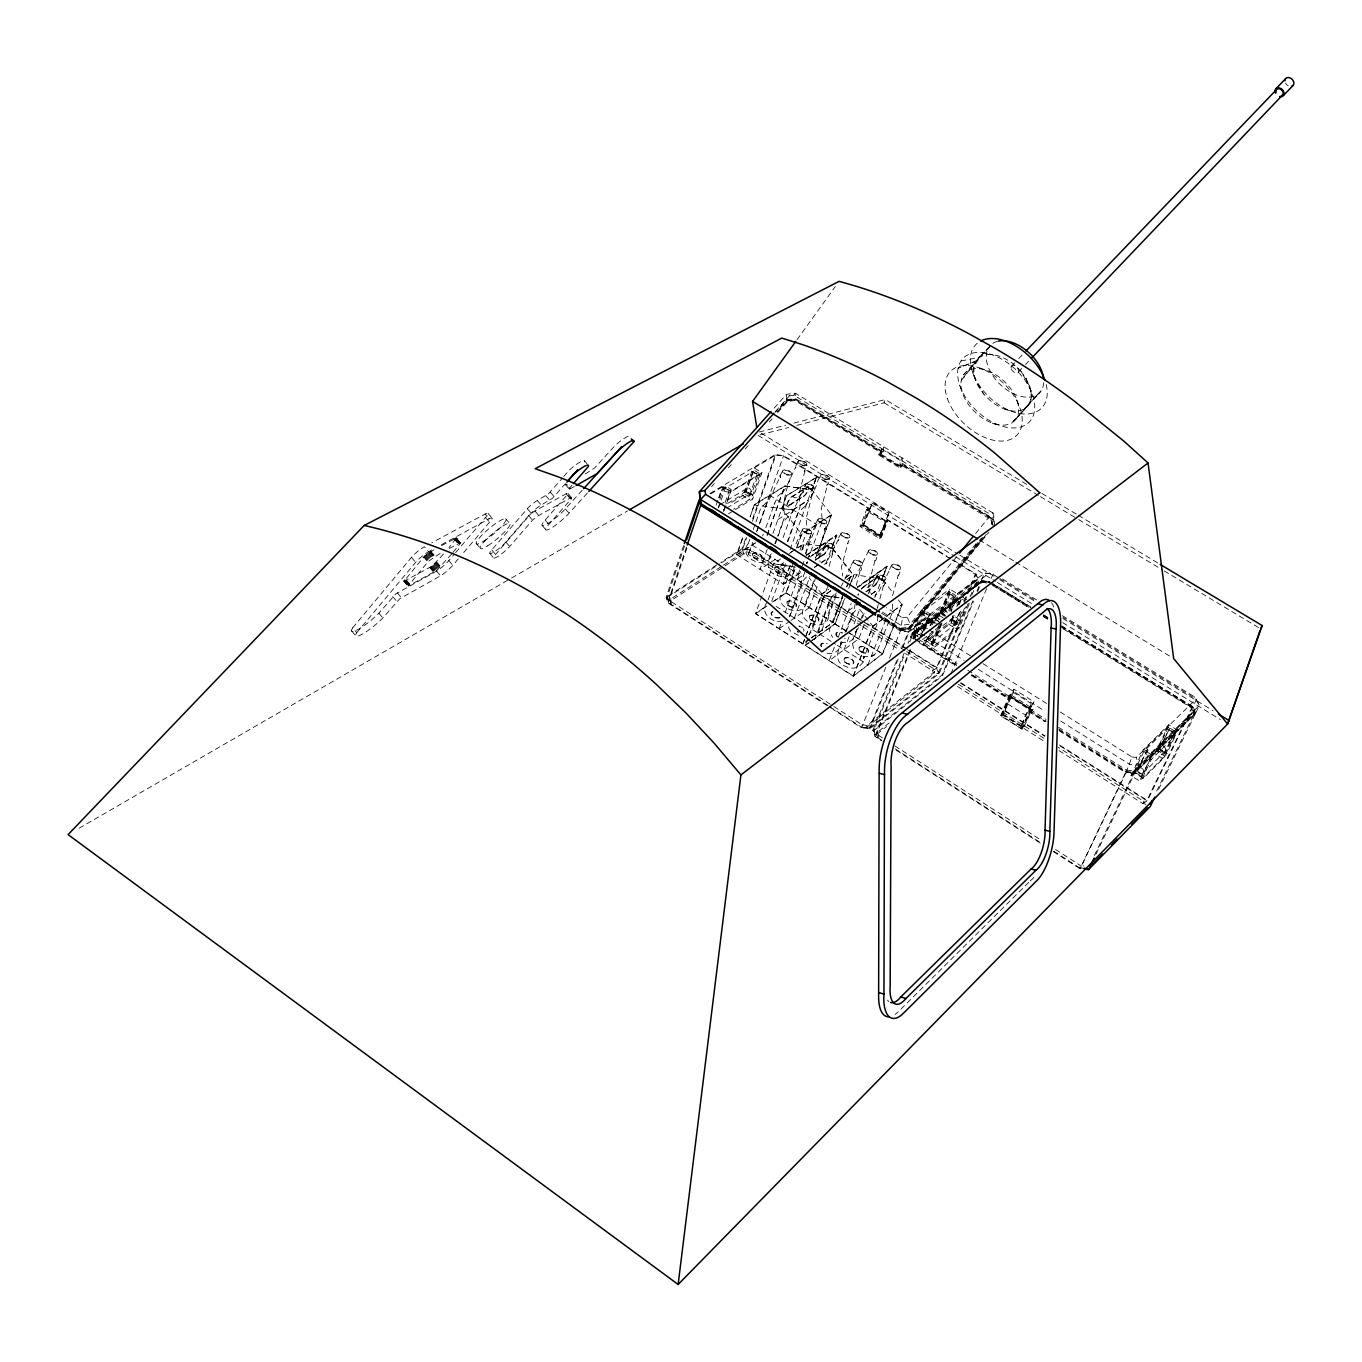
<?xml version="1.0" encoding="UTF-8"?>
<svg xmlns="http://www.w3.org/2000/svg" width="1362" height="1362" viewBox="0 0 1362 1362"><rect width="100%" height="100%" fill="white"/><g stroke="black" fill="none" stroke-linecap="round" stroke-linejoin="round"><path stroke-width="0.75" stroke-dasharray="5 3.75" d="M809.181 556.53L809.198 555.662L808.67 557.33L822.273 520.846L821.252 508.707L827.687 483.919L826.955 485.076M813.846 625.754L813.88 624.886L811.905 631.236L808.705 634.641M878.711 455.061L880.805 451.724L878.711 455.061L900.333 468.188L902.427 464.851L900.333 468.188M882.048 452.048L879.971 454.891L882.048 452.048L795.153 399.321L787.066 400.343L777.157 411.46M881.265 454.278L881.469 449.068L883.512 446.668L883.308 451.895L881.265 454.278L899.924 465.617L901.967 463.199L902.223 458.007L900.18 460.407L899.924 465.617M855.983 632.104L856.017 631.253C856.034 639.204 848.203 644.72 840.797 641.706M902.189 464.272L900.112 467.115L902.189 464.272L991.604 518.547L993.187 525.613M889.556 658.067L900.588 630.402L902.478 617.769L886.373 607.673M986.48 534.193L909.407 628.665L900.912 629.84L877.622 614.739M982.751 537.36L908.863 627.916L901.15 628.972L879.733 614.585M908.863 627.916L981.508 538.092M909.407 628.665L982.547 538.637M877.315 615.556L900.725 630.283L909.969 629.006L910.276 624.136L907.126 617.139L956.856 556.394M443.535 554.028L432.146 566.098L403.952 581.319L424.195 556.428L434.427 549.465M451.69 553.959L436.896 570.32L408.055 586.137L428.349 561.297L440.335 553.347M804.772 572.193L789.296 616.833M827.653 586.596L813.335 626.673M991.791 524.234L990.821 518.496L992.251 524.915M991.604 518.547L902.155 464.714M993.29 521.952L992.983 513.014L795.323 393.209L786.47 394.333L772.424 410.064M994.158 525.8L994.72 520.727L992.983 513.014L988.25 513.116L793.893 395.252L789.449 395.814L786.47 394.333L786.555 399.662L775.353 412.209M855.183 603.928L854.314 608.916L845.036 632.445M441.526 545.6L456.508 537.905L448.983 547.575M453.069 552.359L460.645 543.097L456.576 538.058M805.589 553.687L809.828 538.143L809.079 539.352M829.1 566.149L832.71 553.244M774.178 504.485L777.974 495.87L783.763 491.324L782.844 492.193L785.976 487.851L795.817 466.706L795.697 468.068M877.52 607.197L877.247 608.218L878.745 602.923M778.468 571.121L777.991 572.84L780.034 566.677L784.682 561.416M856.238 585.439L859.984 571.155M874.217 581.761L868.105 593.815M879.852 598.974L883.41 585.779M801.265 585.524L800.788 587.226L802.831 581.063L807.513 575.785M892.587 595.671L898.273 575.122M840.575 644.005L841.086 642.183C841.103 650.168 833.186 655.82 825.695 652.756M828.692 602.838L828.198 604.558L830.258 598.361L836.608 592.198M1060.232 712.003L1132.026 757L1126.187 772.101L1058.308 729.606M814.493 639.799L828.743 602.77M838.379 539.539L826.155 563.255L827.006 562.387L824.453 564.532M863.304 525.357L872.565 502.493L889.046 512.623L885.811 522.599L879.682 535.487L863.304 525.357L872.565 502.493M815.463 525.289L805.572 545.787L801.775 550.316M794.131 566.575C793.688 575.939 783.235 578.952 776 574.815C765.444 571.699 767.027 559.952 771.931 552.597M683.622 545.583L666.12 597.203L667.601 602.668L831.314 708.308M828.011 705.516L668.402 602.532L667.039 597.526L684.541 545.924M686.516 547.013L667.601 602.668L670.921 604.268L670.836 598.871L721.758 566.251M668.402 602.532L687.316 546.894M670.836 598.871L670.921 604.268M716.191 505.064L718.063 499.633M718.676 497.811L721.179 490.558L751.432 472.478L760.098 474.334L752.777 495.121L749.253 499.65L733.505 509.286M719.119 497.981L723.035 486.557L730.798 491.41L761.92 472.699L754.259 467.949L745.065 494.253L729.47 503.736M719.953 499.275L724.022 487.443L725.963 486.285L731.122 489.52L725.963 503.974M718.489 507.958L720.532 502.05M721.213 500.075L725.963 486.285M725.112 502.493L729.198 490.678L731.122 489.52M804.976 470.707L798.915 494.866L799.988 507.022L787.287 541.582M723.307 511.618L725.674 505.268M724.209 510.444L730.798 491.41M744.401 492.533L751.892 471.099L753.765 469.992L758.872 473.142L751.347 494.559L749.475 495.7L744.401 492.533L746.274 491.41L753.765 469.992M749.475 495.7L757 474.265L758.872 473.142M735.395 509.575L752.658 499.003L761.92 472.699M754.293 504.757L750.139 516.896L754.293 504.757L784.699 485.996L811.939 489.758L831.433 514.819L815.31 558.062M745.576 538.739L742.035 548.767L720.838 562.285M752.675 518.684L775.387 454.499L783.576 455.64L869.467 508.503L863.219 524.864L861.516 526.004L879.648 537.224L881.35 536.066L887.683 519.705L947.169 556.326M721.451 562.778L742.528 549.329L746.785 537.292M752.471 521.254L775.897 455.061L783.405 456.1L868.309 508.349L861.516 526.004M861.891 623.353L749.185 552.206L744.588 551.627L743.805 553.84L670.07 601.153L666.12 597.203L719.085 563.408M749.832 539.216L747.772 544.987L748.385 543.336C735.855 558.471 769.326 571.938 771.913 553.432M753.254 529.563L755.297 523.774M755.995 521.85L760.745 508.094L769.394 499.36L780.426 476.104L780.29 477.483M749.185 552.206L748.402 554.419L861.039 625.567M862.895 621.549L749.9 550.231L752.76 542.229M756.489 531.742L758.634 525.732M759.162 524.2L783.576 455.64M752.113 545.089L798.438 574.066M757.119 531.044L769.802 495.41M780.477 477.858L780 475.951M780.154 475.508L782.792 470.639M762.652 535.862L763.265 534.176M765.853 527.758L774.757 502.867M767.044 535.198L784.699 485.996M767.215 535.3L784.989 486.047L812.092 489.945L816.519 477.211L786.249 495.87L781.669 508.588L793.297 510.018M750.07 549.771L748.402 554.419L743.805 553.84L742.035 548.767L750.07 549.771L865.193 622.4M779.915 476.206L780.256 475.253M791.305 474.351A4.665 2.401 19.7 0 1 783.746 473.346A4.665 2.401 19.7 0 1 786.112 469.822A4.665 2.401 19.7 0 1 791.305 474.351C789.041 483.152 784.767 491.597 783.644 507.549L783.473 506.272L784.784 516.675L777.634 536.1M798.2 461.292L795.323 466.808L795.902 468.426M767.181 549.414L759.945 569.503L778.468 557.211M772.918 533.478L786.419 495.989M774.842 543.796L776.936 538.024M775.404 543.796L777.481 538.024M778.179 536.083L783.116 522.055L793.059 511.363L803.052 490.099L803.376 492.278L802.558 490.201L805.47 484.651M806.627 464.97A4.631 2.349 19.9 0 1 799.153 463.948A4.631 2.349 19.9 0 1 801.452 460.475A4.631 2.349 19.9 0 1 806.627 464.97L804.448 471.201M809.607 639.016L802.848 643.988L755.518 613.683L773.582 563.579L780.426 559.067M783.065 537.615L793.11 509.899L781.669 508.588M787.883 541.565L798.404 512.316L806.032 505.132L805.129 506.017C810.322 499.258 817.949 483.748 817.796 480.65L820.707 475.134M766.755 602.668C758.974 613.666 773.803 624.205 784.137 621.157M768.015 600.046L778.587 571.104M790.028 549.618L816.349 477.109L812.092 489.945M771.743 601.153L785.533 563.459M813.999 488.379A4.682 2.418 20.1 0 1 806.44 487.358A4.682 2.418 20.1 0 1 808.756 483.799A4.682 2.418 20.1 0 1 813.999 488.379L812.893 493.912L811.429 494.832M802.661 529.239L799.715 534.823L800.311 536.56M789.739 566.217L783.167 584.128L801.741 571.853L783.167 584.128L790.777 564.26M797.059 546.298L801.452 534.364L831.433 514.819M796.447 548.222L801.741 534.398L831.331 514.887M793.382 562.71L782.792 591.483C769.768 607.537 806.406 620.817 806.525 599.927L805.981 601.663L813.863 580.604M799.971 550.095L807.206 530.669L806.134 518.445L812.535 493.504L811.786 494.661M772.458 602.055L785.891 592.913L795.408 567.12L773.633 563.766L778.894 560.31M801.946 549.38L804.312 543.591L832.046 547.558L851.931 573.232L846.653 587.005L851.744 573.113L831.705 547.592L836.83 535.181L806.236 555.083M794.965 569.129L786.249 592.776L770.96 603.315M802.235 549.414L804.414 543.506L794.216 550.231M829.169 478.828A4.648 2.366 20.2 0 1 821.695 477.824A4.648 2.366 20.2 0 1 823.942 474.299A4.648 2.366 20.2 0 1 829.169 478.828L828.045 484.327L826.598 485.23M811.309 533.019A4.75 2.503 20.2 0 1 803.648 532.048A4.75 2.503 20.2 0 1 805.998 528.32A4.75 2.503 20.2 0 1 811.309 533.019L810.186 538.569L808.705 539.556M818.136 519.194L815.515 523.774L815.583 526.038M798.2 574.134L799.732 569.997M805.589 554.164L816.57 524.489M802.184 565.996L804.21 560.531M779.132 628.835L782.163 620.68M785.108 612.696L800.362 571.546M789.858 616.339L801.35 585.473M826.717 522.94A4.699 2.469 20.4 0 1 819.124 521.969A4.699 2.469 20.4 0 1 821.422 518.292A4.699 2.469 20.4 0 1 826.717 522.94L825.576 528.456L824.112 529.426M815.48 558.165L831.62 514.921M794.421 618.025L809.964 576.398M825.764 543.642L823.023 548.494L823.397 550.997M815.991 576.926L805.197 605.681C792.139 621.77 828.879 635.135 828.998 614.143L828.471 615.913L836.506 594.853M796.702 425.387L884.074 402.794L885.283 399.543L1029.127 485.808M806.423 555.202L836.66 535.062L825.678 564.26M809.317 607.758L818.273 583.957M831.927 547.626L836.66 535.062M809.42 607.69L791.05 620.391M834.463 547.456A4.767 2.52 20.6 0 1 826.785 546.485A4.767 2.52 20.6 0 1 829.083 542.706A4.767 2.52 20.6 0 1 834.463 547.456L832.182 553.789M841.069 533.444L838.328 538.262L838.498 540.305M802.797 643.903L804.976 638.148M805.691 636.224L821.644 594.053L828.454 589.303M802.848 643.988L821.933 594.087L828.641 589.423M882.491 653.76L853.157 676.131L805.197 645.418L824.18 595.5L842.465 598.361M849.684 537.207A4.716 2.486 20.7 0 1 842.108 536.253A4.716 2.486 20.7 0 1 844.338 532.525A4.716 2.486 20.7 0 1 849.684 537.207C850.092 538.348 846.687 545.702 847.947 542.961L841.478 567.103L842.789 576.109M817.915 633.194L833.067 593.389M950.336 558.846L887.973 520.454L881.367 537.513L879.665 538.671L860.086 526.566L866.59 509.49L868.309 508.349M836.217 592.93L820.162 634.42L835.587 644.226M853.565 560.991L850.773 565.843L851.199 568.363M843.163 594.019L829.662 628.869L829.662 632.598L832.795 637.45M842.686 596.743L832.812 622.502L785.891 592.913M811.463 637.927L833.067 622.451L842.874 596.845M810.135 641.621L834.872 623.966L844.014 600.165M850.058 584.417L853.855 574.577L882.389 579.054L886.866 566.269L857.345 587.124L887.054 566.388L882.133 578.935L893.489 593.44M835.059 624.085L844.951 598.31M848.73 588.469L854.144 574.611L845.819 580.416L853.855 574.577M862.299 564.804A4.784 2.537 21 0 1 854.638 563.868A4.784 2.537 21 0 1 856.868 560.02A4.784 2.537 21 0 1 862.299 564.804L861.09 570.355L859.643 571.376M868.667 550.588L855.694 577.147L851.727 581.625M834.361 647.188L829.117 660.774L858.792 638.744M838.073 637.62L851.216 603.57M879.682 535.487L889.046 512.623M879.648 537.224L885.981 520.863L887.683 519.705M879.665 538.671L886.27 521.612L887.973 520.454M842.108 642.387C837.221 650.168 833.714 662.715 845.649 666.341C853.412 671.006 864.172 666.41 864.019 656.756L863.525 658.595L877.503 623.541L877.809 614.654M846.585 630.827L853.378 612.934L858.094 607.622M877.332 554.368A4.733 2.503 21.1 0 1 869.739 553.432A4.733 2.503 21.1 0 1 871.918 549.635A4.733 2.503 21.1 0 1 877.332 554.368L876.106 559.884L874.693 560.872M844.065 649.623L849.462 635.765M854.076 623.881L859.473 610.023M876.992 575.598L874.166 580.45L874.608 582.987M855.523 633.041L857.004 629.21M860.733 619.659L863.729 611.998M858.588 627.576C847.522 641.604 852.016 660.434 872.599 655.939M862.333 617.99L866.062 608.422M1007.437 703.745L1002.96 715.186L1013.72 691.555L1007.437 703.745L1025.501 715.118L1020.955 726.542L1031.834 702.928L1025.501 715.118M871.254 594.19L877.86 589.457L886.866 566.269M864.07 625.056L858.724 638.914M874.864 597.509L877.758 589.525M885.76 579.429A4.784 2.554 21.4 0 1 878.098 578.51A4.784 2.554 21.4 0 1 880.261 574.611A4.784 2.554 21.4 0 1 885.76 579.429L884.517 584.979L883.07 586.018M891.923 565.026C890.697 565.945 887.939 573.691 889.352 570.44L878.745 591.568L874.71 596.011M853.157 676.131L872.838 626.197L858.809 608.235M808.466 642.813L805.129 645.213L853.412 676.08L873.025 626.316L902.002 604.694M900.605 568.822A4.75 2.52 21.5 0 1 893.029 567.903A4.75 2.52 21.5 0 1 895.157 564.072A4.75 2.52 21.5 0 1 900.605 568.822L899.363 574.338L897.95 575.343M867.866 664.979L887.547 615.352M898.307 599.91L902.104 604.609L882.423 653.947L848.509 632.615M853.412 676.08L882.678 653.879L902.291 604.728M968.229 603.366L939.303 673.356L870.046 728.653L861.567 727.819L862.333 724.924L867.168 725.401L934.69 671.704L933.464 668.538L906.632 651.598M885.811 667.21L861.567 727.819L833.101 709.449M867.168 725.401L866.249 727.666L861.414 727.189M829.373 706.503L861.72 727.257L869.484 728.023L897.592 658.391M901.491 648.704L908.522 631.304L929.412 615.488L921.24 610.363L908.045 643.392M898.171 659.021L870.046 728.653L866.249 727.666L933.77 673.918L934.69 671.704M902.853 647.41L909.101 631.934L978.325 579.497L976.009 574.066L948.973 557.433M904.13 653.079L872.821 730.458L874.898 736.433L882.048 741.03M881.503 740.145L875.664 736.263L873.757 730.781L905.083 653.419M909.782 641.808L921.699 612.338L949.28 591.619L956.175 599.484L951.016 611.964M915.128 637.671L914.447 633.024L982.785 581.029L989.595 581.88M925.241 610.959L916.49 632.53L921.904 635.935L930.689 614.364L925.241 610.959L923.487 612.287L914.736 633.875L917.443 635.577M910.276 649.265L874.898 736.433L877.928 737.846L878.848 735.582L877.656 732.16L889.131 722.933M875.664 736.263L911.042 649.129M877.656 732.16L876.736 734.424L877.928 737.846M920.15 637.28L928.935 615.692L930.689 614.364M922.483 632.53L929.412 615.488M925.019 629.363L928.697 620.34L956.175 599.484M930.059 625.72L931.523 622.111L958.95 601.204L966.373 602.923M969.369 603.57L959.257 627.882L931.08 649.844L922.942 644.72L925.258 639.05M930.672 625.788L933.77 618.212L941.993 623.336L931.08 649.844M941.023 623.047L932.97 642.643L931.233 644.005L925.802 640.583L927.403 636.667M932.221 624.886L934.621 619.012L938.724 621.566M925.802 640.583L929.156 635.322M933.974 623.558L936.375 617.667L939.099 619.387M913.749 638.948L910.497 636.905L938.98 615.232L949.706 589.031L957.758 594.036L977.405 579.173L975.294 574.202L952.123 559.935M989.408 582.085L981.917 581.148L913.187 633.415L914.345 634.539L936.767 617.446L940.802 612.321L949.28 591.619M950.608 592.232L948.905 593.509L940.155 614.858L941.857 613.564L950.608 592.232L955.988 595.552L949.603 611.078M931.233 644.005L940.086 622.417M940.921 624.341L932.306 645.282L933.923 646.082L956.124 628.801L959.631 624.051L951.595 619.046L953.059 615.471M948.701 610.431L954.285 596.845L955.988 595.552M950.829 610.874L957.758 594.036M956.737 606.567L958.95 601.204M964.585 607.963L958.133 623.473L956.447 624.783L951.085 621.447L953.485 615.624M957.503 605.92L961.606 598.803L965.198 601.034M922.942 644.72L951.238 622.877L954.319 615.403M958.967 604.183L962.066 596.692L966.918 599.706M951.085 621.447L954.387 616.254M959.188 604.626L961.606 598.803M933.464 668.538L932.544 670.734L933.77 673.918L939.303 673.356L937.158 667.806L866.998 623.541M869.484 728.023L938.401 673.032L936.443 667.942L959.904 611.3M963.956 601.544L975.294 574.202M960.636 611.18L937.158 667.806L932.544 670.734L905.73 653.794M964.688 601.408L976.009 574.066M956.447 624.783L962.883 609.274M938.401 673.032L966.033 606.55M970.084 596.777L977.405 579.173M971.821 595.143L978.325 579.497M972.928 600.761L941.993 675.041L872.821 730.458L876.736 734.424L886.577 726.508M976.997 590.972L981.083 581.199L989.238 582.204M927.403 628.784L923.811 626.52L917.596 631.219L914.464 638.931L912.217 633.075L981.338 580.57L984.454 573.113L993.562 573.453L989.51 581.574L1030.915 607.043M942.538 675.637L973.507 601.34M977.576 591.568L981.917 581.148M913.885 634.42L982.785 581.029M950.812 673.969L986.684 588.571M1010.144 694.399L1007.846 697.225L1010.144 694.399L1033.349 708.972L1031.068 711.832L1033.349 708.972M1000.559 715.646L1008.493 697.429L1010.195 695.999L1031.8 709.585L1023.73 727.768L1022.062 729.232L1000.559 715.646L1002.245 714.199L1010.195 695.999M1001.223 715.799L1008.578 698.961L1010.263 697.514L1030.285 710.113L1022.828 726.916L1021.159 728.381L1001.223 715.799L1002.926 714.335L1010.263 697.514M971.464 674.786L1008.867 698.297L1013.907 689.189L1033.979 701.788L1028.906 710.913L1045.863 721.775M1008.867 698.297L1013.907 689.189M1021.159 728.381L1030.285 710.113M1028.906 710.913L1033.979 701.788M1022.062 729.232L1031.8 709.585M1028.446 405.059L1011.813 422.935A34.442 21.213 43.7 0 0 994.975 374.261A34.442 21.213 43.7 0 0 962.611 393.38A34.442 21.213 43.7 0 0 1011.813 422.935L1028.446 405.059L1030.796 399.815L1031.187 393.295L1029.604 386.144L1021.04 371.503A34.288 21.315 43.8 0 0 980.163 357.082L960.976 360.998M795.97 543.864L800.209 534.704L800.107 536.151M818.971 558.267L823.278 549.107L823.193 550.571M1061.832 626.656L1192.618 707.372L1195.564 713.33L1134.478 773.582L1125.88 772.765L1080.168 868.888L1079.504 867.9L1080.577 865.653L1083.794 865.909M1133.831 770.858L1133.184 772.237L1194.338 711.304L1133.831 770.858L1126.663 770.16L1080.253 868.258L1053.558 851.046M1131.039 775.642L1143.62 749.287L1168.783 724.754L1177.313 730.049L1164.731 756.08L1139.636 781.056L1131.039 775.642L1194.627 712.99L1191.92 707.542L1061.56 627.303M1134.018 772.033L1143.961 751.211L1168.341 727.41L1175.491 735.548L1166.928 753.271L1163.012 758.702L1143.246 778.4L1134.018 772.033L1143.246 778.4M1094.401 855.438L1134.137 772.254L1194.934 712.36L1191.886 706.35L1061.832 626.333M1095.95 854.212L1134.478 773.582M1126.187 772.101L1134.801 772.935L1138.445 765.291L1199.479 705.278L1194.133 696.595L1062.224 615.607M1147.383 749.662L1135.567 772.629L1141.305 776.238L1142.871 774.689L1137.134 771.096L1147.383 749.662L1153.154 753.271L1139.636 781.056M1141.305 776.238L1153.154 753.271M1142.633 777.447L1151.248 759.519L1175.491 735.548M1168.783 724.754L1156.27 750.785L1164.731 756.08M1163.012 758.702L1154.533 753.407L1158.449 747.976L1168.341 727.41M1158.126 750.803L1169.839 728.125L1175.525 731.649L1165.293 752.845L1163.778 754.327L1158.126 750.803L1169.839 728.125M1163.778 754.327L1174.027 733.131L1168.341 729.589M1059.057 750.649L1142.871 803.597L1143.927 801.418L1058.274 747.346M1193.691 712.649L1191.222 707.695L1191.886 706.35M1192.227 706.895L1146.787 800.686L1059.074 745.337M1142.871 803.597L1147.468 800.498L1192.618 707.372M1134.665 773.003L1195.87 712.684L1192.925 706.742L1196.517 699.336L1062.99 617.344M1156.713 790.999L1194.934 712.36M1158.551 789.432L1195.564 713.33M1195.87 712.684L1199.479 705.278L1194.133 696.595M841.375 586.103L843.01 582.851M844.815 579.225L851.029 566.439L850.961 567.92M806.389 563.34L807.291 561.859A5.72 1.737 -57.9 0 0 806.798 563.919M793.893 395.252L795.323 393.209L795.391 398.538L883.308 451.895M797.042 339.683L835.332 286.514M933.923 646.082L924.151 640.157L925.802 640.974L948.088 623.779L951.595 619.046M727.597 503.429L741.643 494.9L745.184 490.388L752.777 495.121M975.958 543.71L910.276 624.136L900.997 625.413L881.316 613.036M909.969 629.006L988.812 532.355M975.669 533.41L989.118 516.981L988.25 513.116M458.262 558.914L452.814 565.298A13.109 2.366 -39.7 0 1 440.607 575.803L399.832 598.684L382.875 617.956A21.094 3.848 -39.3 0 1 362.547 633.977A21.094 3.848 -39.3 0 1 356.776 632.649L352.69 627.831L411.46 557.398A11.798 2.264 -39.5 0 1 424.399 546.758L428.604 551.695L434.12 548.699M356.776 632.649L415.665 562.336A11.798 2.23 -39.6 0 1 428.604 551.695M352.69 627.831A21.094 3.882 -39.3 0 0 358.512 629.193A21.094 3.882 -39.3 0 0 378.857 613.206L395.763 593.9L436.606 571.104A13.109 2.401 -39.6 0 0 448.813 560.616L454.244 554.215M455.606 552.614L485.485 517.475A10.164 1.907 -39.9 0 0 485.127 514.019L431.771 542.791M463.693 552.529L489.554 522.225A10.164 1.873 -39.9 0 0 489.213 518.803L485.127 514.019M587.362 493.027L569.078 513.185A17.331 2.928 -40.2 0 1 550.333 528.592A17.331 2.928 -40.2 0 1 548.886 524.438L571.206 498.969L567.426 494.559A6.725 1.175 -40.2 0 0 566.115 493.793L534.925 510.988A8.342 1.481 -40.1 0 0 528.643 515.67L505.847 542.042A11.662 2.043 -39.9 0 1 493.129 552.512A11.662 2.043 -39.9 0 1 491.75 549.907L527.315 508.724A9.245 1.651 -40.1 0 1 537.326 500.501L548.597 493.742L562.404 478.079M571.206 498.969A6.725 1.158 -40.3 0 0 569.929 498.22L538.79 515.483A8.342 1.464 -40.1 0 0 532.508 520.165L509.66 546.502A11.679 2.026 -39.9 0 1 496.96 556.99A11.679 2.026 -39.9 0 1 495.598 554.402L531.231 513.27A9.245 1.634 -40.1 0 1 541.242 505.047L552.478 498.271L564.958 484.174M563.749 476.513L569.163 470.282A15.033 2.707 -40.3 0 1 580.638 461.735A15.033 2.707 -40.3 0 1 584.383 462.058M574.219 486.592L570.491 488.635L566.626 484.157A5.09 0.902 -40.3 0 1 565.502 483.782L569.367 488.26L572.057 485.178M582.221 490.235L565.366 508.877A17.331 2.962 -40.2 0 1 546.622 524.268A17.331 2.962 -40.2 0 1 545.14 520.08L567.426 494.559M871.765 656.348L875.868 653.471L878.252 648.363L892.297 612.628L892.587 603.843M1015.899 419.19L1040.891 391.098L1024.343 408.872L1028.446 405.11M775.37 411.579L789.449 395.814M777.157 411.903L787.559 400.53L794.914 399.594L882.031 452.49M711.543 486.745L714.352 483.595M728.432 467.796L731.258 464.646M745.337 448.864L748.147 445.697M769.275 422.016L772.084 418.849M777.719 412.55L787.577 401.484L794.931 400.547L880.754 452.661M963.445 374.908L991.434 344.79L976.196 361.049L974.017 366.361L973.762 372.83L975.447 380.015L983.977 394.333M1024.343 408.872L1040.891 391.098M875.017 560.667L868.973 582.97L869.245 581.983L868.803 587.328L868.564 585.966L870.131 593.236M1018.299 372.081L1024.156 365.952M1025.603 364.42L1028.531 361.356M1011.37 366.225L1017.227 360.113M1018.691 358.581L1023.083 354.001M824.47 529.222L825.219 528.03L818.715 552.87L820.06 561.876M1143.127 773.224L1165.055 751.449M1028.753 882.355L898.052 1011.966A40.911 16.531 -73.6 0 1 895.038 1014.469M1132.026 757L1136.334 757.425L1195.615 699.557M1029.842 711.696L1031.511 710.232M1030.268 880.856L1032.26 879.12A37.2 13.978 -75.3 0 0 1034.797 876.192M1008.203 698.093L1009.906 696.646L1046.016 719.442M873.757 730.781L939.269 678.259M932.629 641.842A3.32 2.639 52.4 0 0 931.863 636.514A3.32 2.639 52.4 0 0 927.931 638.88A3.32 2.639 52.4 0 0 932.629 641.842L957.316 622.706A3.269 2.622 52.3 0 0 956.567 617.463A3.269 2.622 52.3 0 0 952.668 619.812A3.269 2.622 52.3 0 0 957.316 622.706M922.449 639.629L933.617 631.049M935.217 629.823L940.001 626.128M928.986 636.309L953.706 617.275M981.083 581.199L911.961 633.722L914.191 639.595M924.73 635.713L917.596 631.219L915.332 625.379L922.67 623.609L989.459 572.942M915.332 625.379L984.454 573.113L992.626 574.134L998.04 577.454M921.24 610.363L949.706 589.031M872.719 626.282L902.104 604.609M805.248 645.52L835.229 623.83M848.424 610.789L855.047 606.056M871.442 594.309L877.945 589.644M811.275 637.808L832.88 622.332M809.794 639.136L803.103 643.937L755.45 613.479L765.716 606.516M865.96 591.755L873.961 585.796A5.703 1.6 -58 0 0 878.524 579.31A5.703 1.6 -58 0 0 877.468 576.824L862.708 587.277A5.754 1.634 -57.9 0 0 861.039 588.895M866.13 591.874L874.336 586.035A5.703 1.6 -58 0 0 878.899 579.548A5.703 1.6 -58 0 0 877.843 577.045L877.468 576.824M861.414 589.133A5.754 1.634 -57.9 0 1 863.082 587.516L877.656 576.943A5.703 1.6 -58 0 1 878.711 579.429A5.703 1.6 -58 0 1 874.149 585.915M857.719 587.362L887.224 566.507M779.081 628.733L789.347 621.566M830.684 590.716L824.18 595.5M830.871 590.836L824.061 595.586L842.346 598.446M845.053 577.76L851.744 573.113M845.24 577.88L851.931 573.232M755.569 613.768L767.538 605.63M814.408 567.222L819.396 563.851M821.065 562.727L827.824 558.148M797.672 578.782L804.448 574.202M814.595 567.341L819.583 563.97M821.235 562.846L827.892 558.335M815.225 559.969L823.618 554.317A5.669 1.702 -58 0 0 828.181 547.899A5.669 1.702 -58 0 0 826.989 545.328L811.871 555.424A5.72 1.737 -57.9 0 0 810.169 557.024M823.806 554.436L815.395 560.071L823.976 554.538A5.669 1.702 -58 0 0 828.539 548.12A5.669 1.702 -58 0 0 827.347 545.549L826.989 545.328M860.086 526.566L861.788 525.409L881.367 537.513M827.16 545.447L812.058 555.543A5.72 1.737 -57.9 0 0 810.356 557.126M827.347 545.549L811.871 555.424M806.61 555.304L836.83 535.181M869.467 508.503L867.747 509.643L885.981 520.863M790.675 552.325L795.714 549.005M797.4 547.899L804.312 543.591M789.177 553.551L792.531 551.338M723.528 565.128L744.588 551.627M667.039 597.526L719.698 563.902M755.28 542.842L736.757 554.777L743.039 536.645L736.825 554.879L755.45 542.944M792.939 509.797L807.955 500.263M777.94 519.535L808.024 500.45M788.632 505.591L803.682 496.108A5.584 1.788 -58.3 0 0 808.177 489.826A5.584 1.771 -58.3 0 0 807.138 487.255L791.901 496.551A5.635 1.805 -58.1 0 0 787.338 502.918A5.635 1.805 -58.1 0 0 788.632 505.591L803.682 496.108M788.819 505.711L803.852 496.228A5.584 1.771 -58.3 0 0 808.364 489.945A5.584 1.788 -58.3 0 0 806.951 487.136L792.258 496.789A5.635 1.805 -58.1 0 0 787.713 503.14A5.635 1.805 -58.1 0 0 788.99 505.813M816.706 477.33L786.249 495.87M784.989 486.047L754.361 504.944L781.839 508.69L801.741 534.398M728.483 513.814L733.658 510.648M726.746 508.077L750.326 493.691M719.562 504.91L746.836 488.396M449.188 548.494L460.594 542.689M760.098 474.334L729.93 492.482L721.179 490.558M710.045 493.419L775.387 454.499M710.658 493.946L723.035 486.557M754.259 467.949L775.897 455.061M79.132 828.232L509.711 579.105M511.55 578.033L627.473 510.971M585.285 473.959L594.581 468.034L615.232 445.391A15.033 2.639 -40.5 0 1 629.993 437.423M441.458 544.715L489.213 518.803M873.638 655.394L874.591 654.918M832.71 553.602L831.824 553.993M804.959 471.014L804.074 471.371M760.132 434.853L788.581 427.498M759.281 431.992L785.704 425.199M793.825 423.105L885.283 399.543M901.201 628.086L908.914 627.031M900.946 629.414L909.424 628.257M902.478 617.769L907.126 617.139M786.555 399.662L795.391 398.538M1079.504 867.9L1084.322 868.292M1126.016 771.539L1134.137 772.254M1125.948 772.152L1133.831 772.918M900.588 630.402L908.522 631.304M909.101 631.934L900.452 630.947L877.06 616.22M742.528 549.329L749.9 550.231M981.338 580.57L987.467 581.319M985.39 582.255L981.644 581.795L912.915 634.062L914.975 639.442L957.214 665.814M982.223 582.391L989.033 583.225M791.714 566.422L773.582 563.579M982.496 352.571L992.353 354.699M931.523 622.111L939.031 623.881M992.285 423.207L999.316 425.267M1004.816 409.247L1011.762 411.375M979.704 368.046L986.973 370.447M798.455 635.373L790.437 631.1L787.066 624.222M1041.862 493.453L1076.457 514.189M1078.278 515.279L1160.22 564.43M884.074 402.794L1038.678 495.581M1040.5 496.687L1076.882 518.513M1078.704 519.603L1162.365 569.827M1164.187 570.916L1260.599 628.784M881.469 449.068L900.18 460.407M901.967 463.199L992.438 518.105M902.376 465.787L990.719 519.416M879.988 454.448L900.129 466.672M878.745 454.108L900.384 467.251M979.465 539.965L1013.958 561.042M1015.763 562.148L1171.865 657.471M1002.585 578.986L1036.925 600.08M999.844 578.561L1035.92 600.727M761.086 433.116L958.133 554.147M959.938 555.253L997.903 578.578M999.708 579.684L1035.852 601.885M1062.973 618.552L1213.014 710.709M871.85 502.97L888.33 513.099M758.106 435.38L953.894 555.747M955.698 556.854L995.588 581.387M997.393 582.493L1033.656 604.779M1062.649 622.621L1220.369 719.579M1043.513 614.807L1048.91 618.127M1061.509 625.873L1192.925 706.742M993.204 584.094L1029.332 606.328M1043.769 615.215L1049.2 618.552M992.83 584.417L1030.625 607.69M1043.241 615.437L1049.166 618.859M989.135 582.715L1028.974 607.231M1043.445 616.152L1048.876 619.489M992.643 585.456L1028.753 607.673M1043.19 616.56L1048.604 619.897M1063.041 628.784L1191.222 707.695M866.59 509.49L886.27 521.612M869.399 512.487L885.811 522.599M864.019 524.881L880.38 534.994M863.219 524.864L881.35 536.066M793.433 496.057L793.076 495.819A16.003 5.142 -58.3 0 0 805.981 487.971M751.892 471.099L757 474.265M948.905 593.509L954.285 596.845M769.632 495.291L816.757 524.608M940.802 612.321L945.62 615.318M1158.449 747.976L1166.928 753.271M746.274 491.41L751.347 494.559M952.787 620.136L958.133 623.473M941.857 613.564L947.203 616.884M1159.624 749.321L1165.293 752.845M745.065 494.253L752.658 499.003M938.98 615.232L945.364 619.216M951.238 622.877L959.257 627.882M741.643 494.9L749.253 499.65M948.088 623.779L956.124 628.801M936.767 617.446L939.984 619.455M1143.62 749.287L1152.303 754.718M724.022 487.443L729.198 490.678M923.487 612.287L928.935 615.692M1145.834 751.194L1151.605 754.803M929.19 629.908L970.476 655.769M983.041 663.652L1047.667 704.137M926.518 636.837L964.007 660.366M978.291 669.338L1044.722 711.032M1060.675 721.043L1129.83 764.457L1138.445 765.291L1136.334 757.425M1013.022 692.168L1031.136 703.541M927.556 639.238L932.97 642.643M882.389 612.1L887.735 615.454M918.09 636.36L913.221 633.296L915.247 638.778M914.345 634.539L917.579 636.582M1009.548 695.795L1032.736 710.368M1010.553 696.867L1030.574 709.449M918.09 639.016L957.077 663.532M967.701 670.206L1008.459 695.829M1058.563 727.342L1126.663 770.16M877.894 614.347L901.15 628.972M877.605 615.164L900.912 629.84M915.758 639.306L956.482 664.911M972.434 674.939L1008.493 697.429M1030.132 711.032L1046.152 721.111M1058.614 728.959L1126.255 771.505M919.537 642.949L955.154 665.354M971.174 675.433L1008.578 698.961M1028.616 711.56L1044.824 721.775M1059.227 730.832L1125.88 772.765M821.933 594.087L809.096 577.777M960.772 682.702L1045.148 735.94M1059.5 744.997L1147.468 800.498M864.7 622.672L905.951 648.704M907.739 649.844L936.443 667.942M960.636 683.213L1044.756 736.297M863.695 624.494L904.828 650.474M958.337 684.252L1045.778 739.447M1003.658 714.573L1021.653 725.929M1002.245 714.199L1023.73 727.768M862.827 626.69L898.579 649.282M957.401 686.448L1044.79 741.643M736.706 554.589L783.456 584.162M785.959 592.742L833.067 622.451M834.94 623.796L846.909 631.372M848.577 632.428L882.678 653.879M834.872 623.966L846.841 631.542M776.034 606.328L818.153 633.126M837.289 645.316L868.122 664.928M671.687 601.987L832.046 705.38M833.816 706.537L862.333 724.924M878.848 735.582L882.423 737.881M894.919 745.933L1041.3 840.32M1055.584 849.53L1080.577 865.653M895.243 748.896L1041.113 843.01M896.315 750.258L1040.891 843.538M1053.388 851.608L1080.168 868.888M989.118 516.981L994.72 520.727M1021.006 371.468L1026.114 378.636L1032.481 394.708M1029.604 386.144L1029.655 386.144A34.288 21.315 43.8 0 1 1005.02 409.213A34.288 21.315 43.8 0 1 974.017 366.361C993.085 336.874 963.053 379.726 961.283 380.253L976.196 360.981L988.829 347.242A34.135 21.417 43.8 0 0 1009.923 391.847A34.135 21.417 43.8 0 0 1043.667 379.317M1143.961 751.211L1151.248 759.519M921.699 612.338L928.697 620.34M584.485 460.748L587.09 463.778M565.315 484.497L569.18 488.992M567.903 493.367L571.699 497.777M566.115 493.793L569.929 498.22M565.366 508.877L569.078 513.185M550.248 492.108L554.13 496.636M545.873 495.819L549.771 500.348M537.326 500.501L541.242 505.047M545.14 520.08L548.886 524.438M534.925 510.988L538.79 515.483M542.059 525.34L545.787 529.699M527.315 508.724L531.231 513.27M528.643 515.67L532.508 520.165M505.642 518.701L509.609 523.331M487.988 513.27L492.074 518.037M485.485 517.475L489.554 522.225M505.847 542.042L509.66 546.502M491.75 549.907L495.598 554.402M489.826 553.381L493.657 557.875M476.155 543.353L480.122 547.984M456.321 537.837L460.645 543.097M456.032 537.854L460.492 543.438M455.623 537.973L459.726 542.774M456.151 539.046L460.237 543.847M455.146 538.177L459.249 542.978M455.81 539.522L459.896 544.306M454.585 538.484L458.688 543.285M453.955 538.858L458.058 543.659M448.813 560.616L452.814 565.298M430.869 551.389L435.006 556.258M430.341 551.644L434.478 556.513M429.728 551.985L433.882 556.854M429.064 552.393L433.218 557.262M436.725 562.08L440.777 566.83M428.366 552.887L432.503 557.756M436.215 562.625L440.249 567.375M427.634 553.415L431.771 558.284M435.619 563.221L439.671 567.971M426.885 553.993L431.039 558.863M434.972 563.817L439.024 568.567M426.17 554.589L430.307 559.459M434.291 564.43L438.343 569.163M425.455 555.219L429.609 560.088M433.576 565.009L437.628 569.759M424.791 555.832L428.945 560.701M432.861 565.57L436.896 570.32M424.195 556.428L428.349 561.297M432.146 566.098L436.198 570.848M436.606 571.104L440.607 575.803M423.667 557.007L427.804 561.876M431.465 566.575L435.5 571.325M430.818 566.984L434.853 571.734M430.222 567.307L434.274 572.074M429.694 567.562L433.746 572.329M411.46 557.398L415.665 562.336M406.591 580.28L410.694 585.098M405.961 580.672L410.047 585.49M404.582 579.752L408.685 584.57M405.382 580.978L409.485 585.796M404.242 580.212L408.345 585.047M404.889 581.199L408.975 586.018M404.003 580.604L408.566 586.154M403.884 580.927L408.26 586.188M403.867 581.165L408.055 586.137M397.329 592.879L401.398 597.663M392.716 596.624L396.785 601.408M378.857 613.206L382.875 617.956M351.6 630.844L355.652 635.645M815.787 526.447L815.31 525.579M838.737 540.714L838.243 539.829M1143.927 801.418L1145.493 804.874M922.67 623.609L923.811 626.52M914.447 633.024L915.69 636.275M1016.954 400.241L1019.9 407.987M972.723 372.609L975.379 380.015M960.125 386.348L962.713 393.856M787.559 400.53L787.577 401.484M787.066 400.343L795.153 399.321M794.914 399.594L794.931 400.547M992.83 343.326A34.135 21.417 43.8 0 1 998.346 341.147M1288.248 85.772A5.039 3.797 44 0 1 1285.541 83.031M1046.203 384.544A45.712 28.551 43.8 0 1 1000.151 405.621A45.712 28.551 43.8 0 1 978.989 341.981M570.491 488.635A5.09 0.885 -40.3 0 1 569.367 488.26M888.96 1001.649A29.147 11.781 -73.6 0 1 887.547 1000.151M1051.515 602.583A38.323 15.033 -77 0 1 1054.273 608.746M876.532 577.726A16.378 4.631 -58 0 1 864.036 586.579M858.111 595.177A5.754 1.634 -57.9 0 1 858.469 594.07M857.924 595.058A5.754 1.634 -57.9 0 1 858.281 593.968M861.227 589.014A5.754 1.634 -57.9 0 1 862.895 587.397M845.274 638.216A5.38 2.996 21.1 0 1 844.423 638.642M837.153 636.633A5.38 2.996 21.1 0 1 836.54 632.683A5.38 2.996 21.1 0 1 842.397 632.819M837.528 636.514A4.852 2.69 21.1 0 1 836.983 632.955A4.852 2.69 21.1 0 1 842.244 633.092M821.269 646.746A5.431 3.047 21 0 1 821.865 643.358A5.431 3.047 21 0 1 827.398 643.732M821.729 646.712A4.886 2.741 21 0 1 822.256 643.664A4.886 2.741 21 0 1 827.245 644.005M826.019 546.213A16.259 4.937 -58 0 1 813.216 554.76M807.087 563.153A5.72 1.737 -57.9 0 1 807.428 562.046M779.66 617.905A5.397 3.013 20.1 0 1 772.339 615.896A5.397 3.013 20.1 0 1 772.731 611.555M780.103 617.224A4.869 2.707 20.1 0 1 773.156 616.152A4.869 2.707 20.1 0 1 773.071 611.878M798.507 632.223A5.414 3.03 20.5 0 1 797.162 631.747M798.983 626.009A5.414 3.03 20.5 0 1 800.311 626.486M801.537 627.133A5.414 3.03 20.5 0 1 802.558 627.916M803.342 628.784A5.414 3.03 20.5 0 1 803.682 631.287M798.524 631.9A4.869 2.724 20.5 0 1 797.315 631.474M798.949 626.316A4.869 2.724 20.5 0 1 800.158 626.741M919.299 634.981A3.303 2.639 52.7 0 1 916.711 631.083A3.303 2.639 52.7 0 1 919.912 629.142A3.303 2.639 52.7 0 1 922.483 633.041M944.87 616.152A3.252 2.622 52.7 0 1 941.602 612.934A3.252 2.622 52.7 0 1 944.019 610.091A3.252 2.622 52.7 0 1 947.288 613.292M718.676 507.481A3.218 2.503 58.5 0 1 719.085 505.37M723.903 509.201A3.218 2.503 58.5 0 1 723.597 509.814M976.196 360.981L958.116 368.2L976.145 360.998M1026.182 378.687L1027.833 384.714L1026.114 378.636M947.305 398.436A46.036 28.21 43.7 0 0 1012.987 438.206A46.036 28.21 43.7 0 0 990.617 373.273A46.036 28.21 43.7 0 0 947.305 398.436M487.749 545.736A19.374 3.473 -39.9 0 0 510.154 524.047A19.374 3.473 -39.9 0 0 487.511 538.177A19.374 3.473 -39.9 0 0 487.749 545.736M483.799 541.14A19.357 3.507 -39.9 0 0 506.204 519.433A19.357 3.507 -39.9 0 0 483.527 533.529A19.357 3.507 -39.9 0 0 483.799 541.14M959.801 385.48A45.916 28.398 43.7 0 0 1025.416 425.012A45.916 28.398 43.7 0 0 1003.3 360.062A45.916 28.398 43.7 0 0 959.801 385.48M1011.234 368.744A4.546 2.86 43.8 0 0 1017.772 372.592A4.546 2.86 43.8 0 0 1015.524 366.106A4.546 2.86 43.8 0 0 1011.234 368.744M870.437 553.227A3.728 1.958 21.1 0 0 876.396 553.959A3.728 1.958 21.1 0 0 872.157 550.248A3.728 1.958 21.1 0 0 870.437 553.227M855.336 563.664A3.763 1.992 21 0 0 861.363 564.396A3.763 1.992 21 0 0 857.09 560.633A3.763 1.992 21 0 0 855.336 563.664M859.882 651.07A5.397 3.013 21.5 0 0 868.547 652.023A5.397 3.013 21.5 0 0 862.384 646.456A5.397 3.013 21.5 0 0 859.882 651.07M860.256 650.951A4.869 2.707 21.5 0 0 868.054 651.802A4.869 2.707 21.5 0 0 862.504 646.797A4.869 2.707 21.5 0 0 860.256 650.951M893.727 567.682A3.728 1.975 21.5 0 0 899.686 568.414A3.728 1.975 21.5 0 0 895.396 564.668A3.728 1.975 21.5 0 0 893.727 567.682M844.934 662.221A5.448 3.064 21.4 0 0 853.702 663.158A5.448 3.064 21.4 0 0 847.505 657.54A5.448 3.064 21.4 0 0 844.934 662.221M845.308 662.102A4.903 2.758 21.4 0 0 853.208 662.953A4.903 2.758 21.4 0 0 847.624 657.88A4.903 2.758 21.4 0 0 845.308 662.102M878.796 578.288A3.763 2.009 21.4 0 0 884.823 579.02A3.763 2.009 21.4 0 0 880.499 575.224A3.763 2.009 21.4 0 0 878.796 578.288M787.781 605.273A5.346 2.962 20.3 0 0 796.464 606.277A5.346 2.962 20.3 0 0 790.488 600.846A5.346 2.962 20.3 0 0 787.781 605.273M788.172 605.171A4.818 2.656 20.3 0 0 795.97 606.073A4.818 2.656 20.3 0 0 790.59 601.17A4.818 2.656 20.3 0 0 788.172 605.171M819.822 521.782A3.694 1.941 20.4 0 0 825.798 522.548A3.694 1.941 20.4 0 0 821.626 518.888A3.694 1.941 20.4 0 0 819.822 521.782M804.363 531.844A3.728 1.975 20.2 0 0 810.39 532.61A3.728 1.975 20.2 0 0 806.202 528.916A3.728 1.975 20.2 0 0 804.363 531.844M810.203 619.523A5.363 2.979 20.7 0 0 818.868 620.51A5.363 2.979 20.7 0 0 812.842 615.028A5.363 2.979 20.7 0 0 810.203 619.523M810.577 619.404A4.835 2.673 20.7 0 0 818.375 620.289A4.835 2.673 20.7 0 0 812.961 615.369A4.835 2.673 20.7 0 0 810.577 619.404M842.806 536.049A3.711 1.941 20.7 0 0 848.764 536.798A3.711 1.941 20.7 0 0 844.559 533.121A3.711 1.941 20.7 0 0 842.806 536.049M827.5 546.281A3.746 1.992 20.6 0 0 833.527 547.047A3.746 1.992 20.6 0 0 829.305 543.319A3.746 1.992 20.6 0 0 827.5 546.281M799.852 463.778A3.643 1.856 19.9 0 0 805.725 464.578A3.643 1.856 19.9 0 0 801.656 461.054A3.643 1.856 19.9 0 0 799.852 463.778M753.339 557.041A5.312 2.877 19.6 0 0 761.988 558.097A5.312 2.877 19.6 0 0 756.114 552.785A5.312 2.877 19.6 0 0 753.339 557.041M753.714 556.922A4.784 2.588 19.6 0 0 761.511 557.875A4.784 2.588 19.6 0 0 756.216 553.091A4.784 2.588 19.6 0 0 753.714 556.922M784.444 473.159A3.677 1.89 19.7 0 0 790.403 473.959A3.677 1.89 19.7 0 0 786.3 470.384A3.677 1.89 19.7 0 0 784.444 473.159M822.393 477.636A3.643 1.856 20.2 0 0 828.266 478.437A3.643 1.856 20.2 0 0 824.163 474.878A3.643 1.856 20.2 0 0 822.393 477.636M775.489 571.036A5.329 2.894 20 0 0 784.137 572.074A5.329 2.894 20 0 0 778.213 566.728A5.329 2.894 20 0 0 775.489 571.036M775.863 570.916A4.801 2.605 20 0 0 783.661 571.853A4.801 2.605 20 0 0 778.315 567.035A4.801 2.605 20 0 0 775.863 570.916M807.138 487.187A3.677 1.89 20.1 0 0 813.097 487.971A3.677 1.89 20.1 0 0 808.96 484.378A3.677 1.89 20.1 0 0 807.138 487.187M745.899 490.184A3.167 2.486 58.5 0 0 749.747 493.98A3.167 2.486 58.5 0 0 750.104 488.992A3.167 2.486 58.5 0 0 745.899 490.184M1137.576 770.534A3.439 2.775 45.2 0 0 1142.531 773.65A3.439 2.775 45.2 0 0 1141.884 768.27A3.439 2.775 45.2 0 0 1137.576 770.534M1159.573 748.811A3.371 2.758 44.9 0 0 1164.476 751.875A3.371 2.758 44.9 0 0 1163.863 746.563A3.371 2.758 44.9 0 0 1159.573 748.811"/><path stroke-width="1.5" d="M889.318 1016.818A40.911 16.531 -73.6 0 1 878.626 996.984L879.154 768.747A42.086 17.995 -75.5 0 1 899.737 714.761L1040.057 601.834A38.323 15.033 -77 0 1 1049.642 600.676M883.955 994.141L884.517 770.177A42.137 17.944 -75.5 0 1 905.1 716.123L1045.08 602.974A38.357 14.982 -77 0 1 1060.606 623.745L1054.001 832.999A37.234 13.926 -75.3 0 1 1037.044 880.465L903.142 1013.566A40.962 16.48 -73.6 0 1 883.785 998.584L883.955 994.141L878.796 992.54M890.595 1002.517A29.147 11.781 -73.6 0 0 900.81 996.95L1031.119 868.973A26.508 9.96 -75.3 0 0 1045.046 830.139L1051.106 627.967A27.308 10.726 -77 0 0 1047.02 608.439M1049.83 831.433L1056.061 629.108A27.342 10.692 -77 0 0 1043.326 612.219L907.841 722.456A30.032 12.786 -75.5 0 0 891.123 766.448L890.169 986.105A29.181 11.747 -73.6 0 0 905.9 998.533L1035.92 870.301A26.525 9.926 -75.3 0 0 1049.83 831.433L1045.046 830.139M678.14 1284.468L740.928 774.91L1148.047 462.961L1123.956 441.22L1073.716 400.615A485.281 264.313 41.7 0 0 995.077 348.331L968.535 333.52A485.281 264.313 41.7 0 0 839.043 281.372L364.182 525.443L68.1 834.617L678.14 1284.468L1227.622 724.039L1262.182 625.567L1160.22 564.43M684.286 543.608L699.098 499.939L700.715 505.285L687.197 545.021M686.567 539.965L699.37 502.255M1259.918 630.776L1227.622 724.039L1173.686 658.578L1148.047 462.961M1094.112 858.043L1088.613 869.569L1084.39 869.228M1150.243 804.329L1152.082 800.515M1154.857 797.042L1150.226 806.542L1088.613 869.569L1084.322 868.292M1260.599 628.784L1262.182 625.567M756.795 427.379L752.573 401.415L795.8 341.385M959.546 553.108L972.979 536.696M567.665 481.075L573.079 474.844A15.033 2.673 -40.3 0 1 584.553 466.281A15.033 2.673 -40.3 0 1 588.282 466.587L573.419 483.629M566.847 482.216L577.641 469.822M771.028 411.63L699.37 491.818L700.936 504.621L875.477 614.602M700.936 504.621L699.37 491.818L704.988 490.439L773.974 413.163M583.634 488.686L621.566 446.753M588.776 491.478L633.807 441.833L631.27 438.904M1031.46 358.291L1282.715 94.846M1283.464 95.476L1293.304 85.176M1275.666 89.058L1285.524 78.775M1026.012 350.953L1276.432 89.688M704.988 490.439L705.601 494.287L700.579 499.479L879.511 611.913M1092.358 864.41L1102.59 853.957M1111.341 845.002L1117.18 839.043M1131.788 824.129L1147.86 807.717M856.698 604.864L860.001 602.498M629.312 509.899L743.38 443.893M576.075 485.553L597.135 473.567L619.08 449.852A15.033 2.605 -40.5 0 1 633.807 441.833M852.799 600.08L856.375 600.131M852.612 599.961L856.187 600.012M1084.118 868.564L1087.983 868.871M1037.963 603.809L1042.969 604.932M1051.106 627.967L1056.061 629.108M902.257 713.041L907.603 714.403M879.307 773.241L884.67 774.672M1031.119 868.973L1035.92 870.301M900.81 996.95L905.9 998.533M752.573 401.415L977.644 538.858M1218.428 714.046L1229.273 720.702M705.601 494.287L884.585 606.55M711.628 509.797L715.203 512.044M770.637 546.894L776 550.265M854.655 599.74L858.23 601.987M708.972 508.69L732.296 523.348M737.676 526.736L744.861 531.248M748.453 533.512L755.621 538.024M759.213 540.288L766.38 544.8M769.973 547.047L777.157 551.559M782.537 554.947L796.889 563.97M800.481 566.234L807.649 570.746M811.241 572.993L816.621 576.381M822.001 579.769L829.186 584.281M832.761 586.545L839.945 591.057M843.538 593.304L850.705 597.816M854.297 600.08L859.677 603.468M863.27 605.715L870.437 610.227M778.962 553.125L701.805 504.178M782.537 555.373L875.817 614.041M700.715 505.285L875.255 615.096M740.928 774.91L714.148 743.158L686.107 713.126L656.91 684.933A694.126 551.304 65.3 0 0 563.766 612.27L531.299 592.232A694.126 551.304 65.3 0 0 364.182 525.443M700.034 500.28L701.515 505.166M1275.683 93.314A5.073 3.78 43.9 0 1 1278.016 87.815A5.073 3.78 43.9 0 1 1283.991 92.752A5.073 3.78 43.9 0 1 1279.582 96.532M1276.075 92.19A4.086 3.047 43.9 0 1 1278.322 88.683A4.086 3.047 43.9 0 1 1282.851 91.714A4.086 3.047 43.9 0 1 1281.387 95.749M998.346 341.147A34.135 21.417 43.8 0 1 1043.462 377.563M980.64 341.028A45.712 28.551 43.8 0 1 1045.063 380.628M1284.928 80.75A5.039 3.797 44 0 1 1288.639 77.549A5.039 3.797 44 0 1 1293.628 81.669A5.039 3.797 44 0 1 1291.653 86.283M1039.785 492.823L821.933 651.785L772.22 606.277A639.016 431.345 52.2 0 0 682.056 539.88L651.223 521.288A638.08 430.784 52.2 0 0 558.25 476.87L535.215 468.715L781.754 338.082L802.763 344.705A563.834 416.942 51.7 0 1 887.173 381.666L914.975 397.346A565.026 417.725 51.7 0 1 995.69 453.835L1039.785 492.823"/></g></svg>
